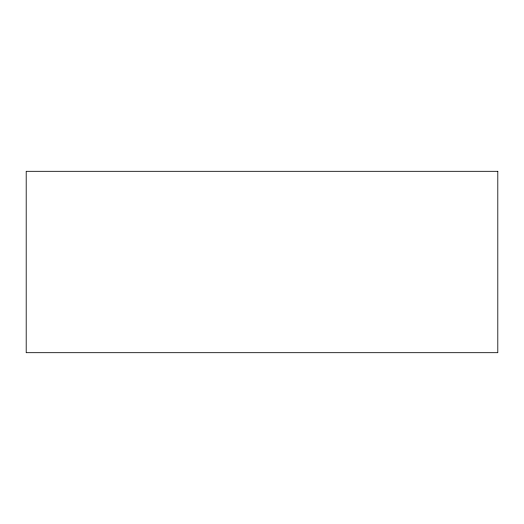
<?xml version="1.0" encoding="UTF-8"?>
<svg xmlns="http://www.w3.org/2000/svg" width="524" height="524" viewBox="0 0 524 524"><rect width="100%" height="100%" fill="white"/><g stroke="black" fill="none" stroke-linecap="round" stroke-linejoin="round"><path stroke-width="0.79" d="M497.8 171.309L26.2 171.309L26.2 352.691L497.8 352.691L497.8 171.309"/></g></svg>
